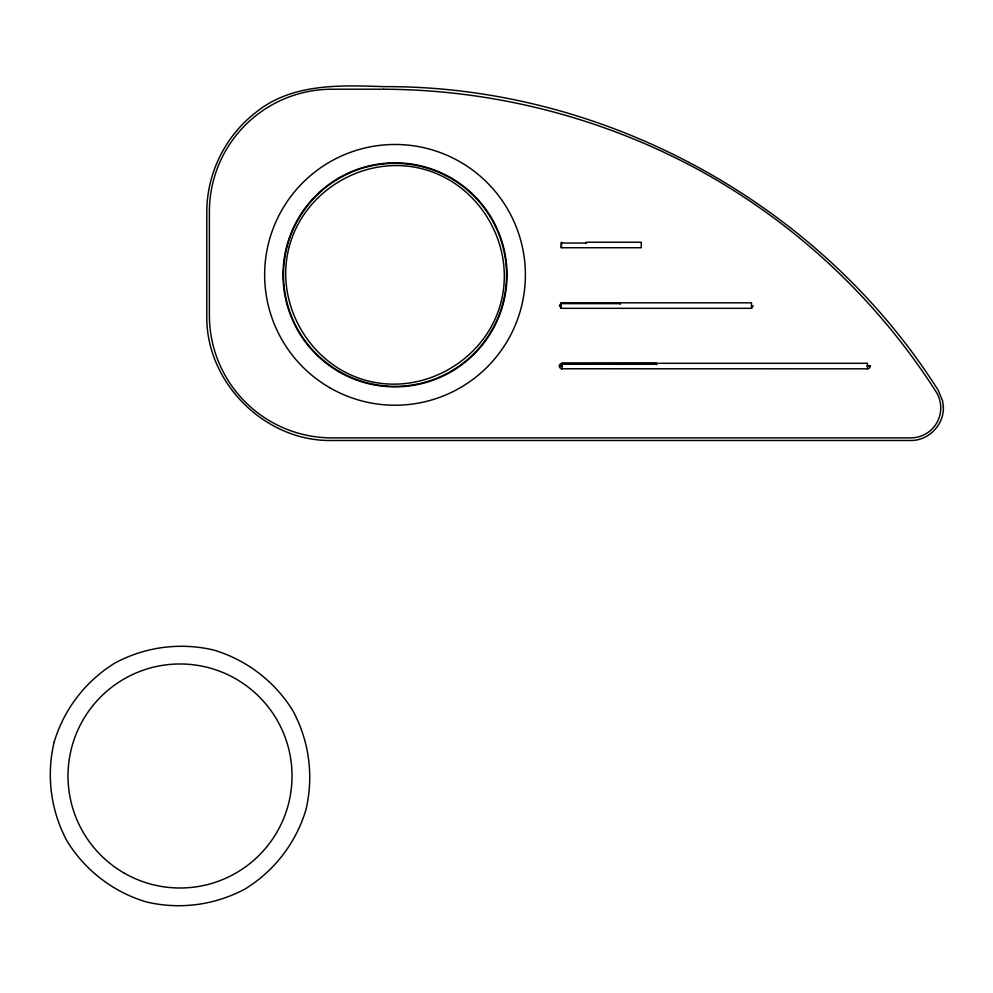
<?xml version="1.0" encoding="UTF-8"?>
<svg xmlns="http://www.w3.org/2000/svg" width="993" height="993" viewBox="0 0 993 993"><rect width="100%" height="100%" fill="white"/><g stroke="black" fill="none" stroke-linecap="round" stroke-linejoin="round"><path stroke-width="1.49" d="M562.1 364.108L562.621 363.463M561.256 247.605L561.467 242.28L561.343 247.741L641.267 247.741L641.267 242.23L586.081 242.23L586.081 243.608M559.518 305.583L561.231 302.828L751.515 302.828L751.515 308.327L561.231 308.327L559.518 305.583L561.231 305.583M561.231 304.081L561.566 303.262M561.157 307.52L560.946 308.277M561.653 368.763L867.472 368.813L867.472 363.301L562.1 363.301A2.756 2.756 0 0 0 561.393 368.726L561.74 368.688M751.515 308.327L753.228 305.621M561.38 243.037L586.081 243.037M561.38 303.213L620.104 303.188M561.306 303.635L620.104 303.635M562.348 363.699L656.584 363.674M562.224 364.121L656.584 364.108M870.228 366.02L867.125 366.02L870.228 366.02A2.756 2.756 0 0 1 867.472 368.813M559.357 366.057L562.1 366.057M561.132 308.302L561.231 302.828L620.104 302.915L620.104 304.206M656.584 364.679L656.584 363.301L562.1 363.401L562.1 368.813M943.35 406.782C944.269 424.545 928.678 440.755 910.891 440.47L331.848 440.47C265.032 441.848 205.427 382.243 206.805 315.426L206.805 211.695C206.842 173.365 225.361 135.842 255.76 112.494C291.632 83.189 340.276 85.137 383.77 86.639C604.476 85.448 820.441 203.764 938.273 390.386L942.642 401.023L943.35 406.782M54.094 742.255C46.15 775.732 50.78 810.896 67.114 841.183C85.175 870.464 113.314 892.062 146.281 901.917C179.758 909.861 214.922 905.231 245.209 888.896C274.49 870.836 296.088 842.697 305.943 809.729C313.887 776.253 309.257 741.088 292.923 710.802C274.862 681.521 246.723 659.923 213.768 650.067C180.279 642.123 145.115 646.753 114.84 663.088C85.547 681.148 63.949 709.287 54.094 742.255M289.273 246.512C273.931 303.448 309.704 365.399 366.678 380.592C423.614 395.922 485.565 360.149 500.757 303.175C516.087 246.252 480.314 184.301 423.341 169.108C366.405 153.778 304.454 189.539 289.273 246.512M383.72 89.221L331.935 89.221A122.549 122.549 0 0 0 209.386 211.77L209.386 315.34A122.549 122.549 0 0 0 331.935 437.888L910.767 437.888A30.001 30.001 0 0 0 936.051 391.739A655.492 655.492 0 0 0 698.588 169.803C602.317 117.522 493.285 89.618 383.72 89.221M339.258 371.419A111.514 111.514 0 0 0 506.517 274.85A111.514 111.514 0 0 0 339.258 178.281A111.514 111.514 0 0 0 339.258 371.419M124.013 872.996A112.01 112.01 0 0 0 292.029 775.992A112.01 112.01 0 0 0 124.013 678.989A112.01 112.01 0 0 0 124.013 872.996M339.01 371.854A112.01 112.01 0 0 0 507.026 274.85A112.01 112.01 0 0 0 339.01 177.846A112.01 112.01 0 0 0 339.01 371.854M329.825 387.754A130.368 130.368 0 0 0 525.384 274.85A130.368 130.368 0 0 0 329.825 161.946A130.368 130.368 0 0 0 329.825 387.754"/></g></svg>
